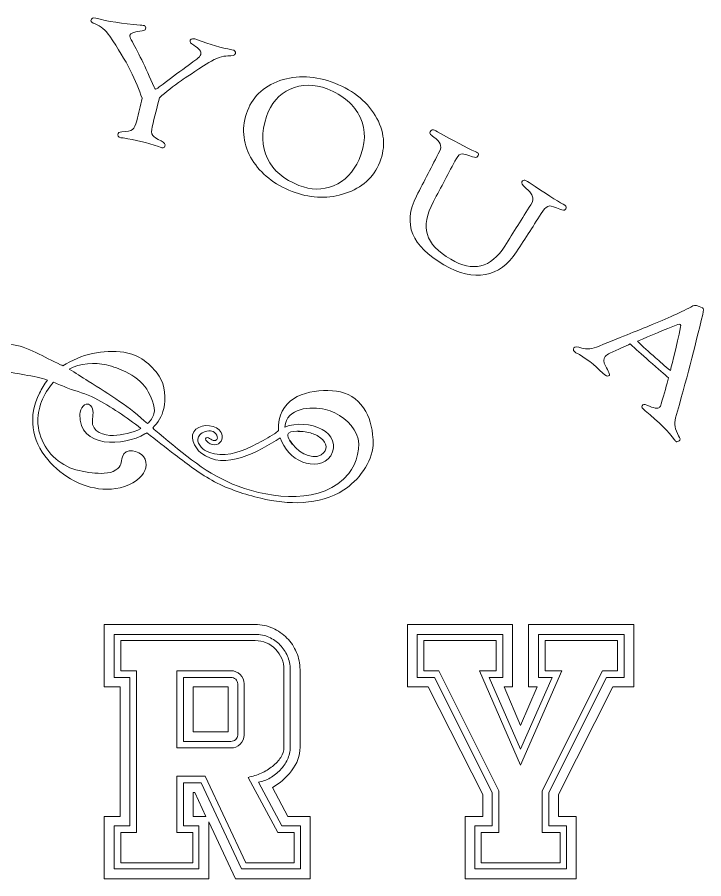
# Model space of a CAD drawing. Header units: inches. Extents: x 1.5 to 13.1, y -15.9 to -0.9.
# Drawn here: x 8.38 to 13, y -6.83 to -1.02 of the extents above; entities that cross this region are included whole.
import ezdxf

# ---------------------------------------------------------------- set-up
doc = ezdxf.new("R2010")
doc.units = ezdxf.units.IN
doc.header["$MEASUREMENT"] = 0
doc.layers.add('Layer 1', color=7, linetype='Continuous')

# ---------------------------------------------------------------- blocks, each defined once
blk = doc.blocks.new('block 2')
at = {"layer": 'Layer 1', "lineweight": 0}
for points in [[(9.9622, -1.9855), (9.902, -1.8875), (9.8877, -1.784), (9.9236, -1.6739), (9.9582, -1.5676), (10.0323, -1.4924), (10.1489, -1.452), (10.2635, -1.4127), (10.3881, -1.4179), (10.5181, -1.4691), (10.6507, -1.5213), (10.7462, -1.6018), (10.8021, -1.7061), (10.8589, -1.8122), (10.8611, -1.9172), (10.8131, -2.0203), (10.7667, -2.1201), (10.6847, -2.1844), (10.5702, -2.2173), (10.4576, -2.2498), (10.3459, -2.2432), (10.2308, -2.1979), (10.1099, -2.1503), (10.0212, -2.0808), (9.9622, -1.9855)], [(10.0651, -1.9776), (10.1046, -2.0581), (10.1744, -2.1171), (10.2761, -2.1575), (10.3581, -2.1901), (10.4356, -2.191), (10.5108, -2.1595), (10.5859, -2.1281), (10.6436, -2.0695), (10.6824, -1.9822), (10.7275, -1.8811), (10.7307, -1.7865), (10.6894, -1.6987), (10.6497, -1.6146), (10.5753, -1.5501), (10.4679, -1.5083), (10.3788, -1.4736), (10.2948, -1.474), (10.2181, -1.5087), (10.1414, -1.5434), (10.0885, -1.6058), (10.058, -1.6943), (10.0214, -1.8005), (10.0246, -1.8948), (10.0651, -1.9776)]]:
    blk.add_open_spline(points, degree=3, knots=[0, 0, 0, 0, 1, 1, 1, 2, 2, 2, 3, 3, 3, 4, 4, 4, 5, 5, 5, 6, 6, 6, 7, 7, 7, 8, 8, 8, 8], dxfattribs=at)
blk = doc.blocks.new('block 3')
at = {"layer": 'Layer 1', "lineweight": 0}
for points, knots in [([(12.13, -3.252), (12.1348, -3.2431), (12.1525, -3.2434), (12.1833, -3.2532), (12.2161, -3.264), (12.2545, -3.2599), (12.2989, -3.241), (12.4673, -3.1701), (12.5803, -3.1269), (12.633, -3.1051), (12.7602, -3.0536), (12.8604, -3.0093), (12.9316, -2.9694), (12.9422, -2.963), (12.9639, -2.9672), (12.9965, -2.9824), (13.0042, -2.9861), (13.0048, -3.0013), (12.998, -3.0279), (12.9446, -3.2454), (12.885, -3.4783), (12.8152, -3.7243), (12.8043, -3.7636), (12.811, -3.8032), (12.8352, -3.8438), (12.8463, -3.8619), (12.8478, -3.8734), (12.8398, -3.8783), (12.8306, -3.8836), (12.8243, -3.8859), (12.8207, -3.885), (12.8177, -3.8842), (12.8136, -3.8795), (12.8082, -3.871), (12.7699, -3.819), (12.7039, -3.7528), (12.6093, -3.6757), (12.5913, -3.6611), (12.5846, -3.6499), (12.5891, -3.6416), (12.5946, -3.6322), (12.6055, -3.6311), (12.6219, -3.6384), (12.6685, -3.6586), (12.6968, -3.6639), (12.7067, -3.6533), (12.7106, -3.6491), (12.7143, -3.6413), (12.7176, -3.6298), (12.7393, -3.5579), (12.7554, -3.499), (12.7665, -3.4535), (12.7415, -3.4326), (12.6987, -3.3946), (12.6374, -3.3408), (12.5866, -3.2962), (12.544, -3.258), (12.5097, -3.2252), (12.4765, -3.2401), (12.4303, -3.2609), (12.3714, -3.2883), (12.3581, -3.2946), (12.3481, -3.3019), (12.3413, -3.3101), (12.3278, -3.3266), (12.3283, -3.3472), (12.3427, -3.3721), (12.3649, -3.4103), (12.3728, -3.4323), (12.367, -3.4379), (12.3579, -3.4472), (12.3441, -3.4421), (12.3253, -3.4229), (12.2669, -3.3642), (12.206, -3.318), (12.1437, -3.2845), (12.1272, -3.2759), (12.1227, -3.2651), (12.13, -3.252)], [0, 0, 0, 0, 1, 1, 1, 2, 2, 2, 3, 3, 3, 4, 4, 4, 5, 5, 5, 6, 6, 6, 7, 7, 7, 8, 8, 8, 9, 9, 9, 10, 10, 10, 11, 11, 11, 12, 12, 12, 13, 13, 13, 14, 14, 14, 15, 15, 15, 16, 16, 16, 17, 17, 17, 18, 18, 18, 19, 19, 19, 20, 20, 20, 21, 21, 21, 22, 22, 22, 23, 23, 23, 24, 24, 24, 25, 25, 25, 26, 26, 26, 26]), ([(12.5577, -3.2074), (12.5931, -3.2413), (12.6338, -3.2783), (12.6796, -3.3186), (12.7078, -3.3435), (12.7413, -3.3723), (12.7797, -3.4052), (12.7956, -3.3425), (12.8197, -3.2449), (12.8489, -3.111), (12.8503, -3.1036), (12.8492, -3.0983), (12.8457, -3.0952), (12.8421, -3.0921), (12.8369, -3.0919), (12.8302, -3.0946), (12.7384, -3.1309), (12.6476, -3.1685), (12.5577, -3.2074)], [0, 0, 0, 0, 1, 1, 1, 2, 2, 2, 3, 3, 3, 4, 4, 4, 5, 5, 5, 6, 6, 6, 6])]:
    blk.add_open_spline(points, degree=3, knots=knots, dxfattribs=at)
blk = doc.blocks.new('block 9')
at = {"layer": 'Layer 1', "lineweight": 0}
for points, knots in [([(9.1819, -6.5175), (9.1819, -6.5175), (9.1819, -5.4269), (9.1819, -5.4269), (9.1819, -5.4269), (9.0759, -5.4269), (9.0759, -5.4269), (9.0759, -5.4269), (9.0759, -5.2243), (9.0759, -5.2243), (9.0759, -5.2243), (9.9828, -5.2243), (9.9828, -5.2243), (10.0362, -5.2243), (10.0817, -5.2436), (10.1194, -5.282), (10.1571, -5.3205), (10.176, -5.3665), (10.176, -5.4198), (10.176, -5.4198), (10.176, -5.9428), (10.176, -5.9428), (10.176, -5.9663), (10.1689, -5.9891), (10.1548, -6.0111), (10.1406, -6.0331), (10.1222, -6.0531), (10.0994, -6.0711), (10.0766, -6.0892), (10.0511, -6.1045), (10.0229, -6.1171), (9.9946, -6.1297), (9.9655, -6.1391), (9.9357, -6.1453), (9.9357, -6.1453), (10.1359, -6.5175), (10.1359, -6.5175), (10.1359, -6.5175), (10.2443, -6.5175), (10.2443, -6.5175), (10.2443, -6.5175), (10.2443, -6.7201), (10.2443, -6.7201), (10.2443, -6.7201), (9.9192, -6.7201), (9.9192, -6.7201), (9.9192, -6.7201), (9.646, -6.1383), (9.646, -6.1383), (9.646, -6.1383), (9.4552, -6.1383), (9.4552, -6.1383), (9.4552, -6.1383), (9.4552, -6.5175), (9.4552, -6.5175), (9.4552, -6.5175), (9.5612, -6.5175), (9.5612, -6.5175), (9.5612, -6.5175), (9.5612, -6.7201), (9.5612, -6.7201), (9.5612, -6.7201), (9.0759, -6.7201), (9.0759, -6.7201), (9.0759, -6.7201), (9.0759, -6.5175), (9.0759, -6.5175), (9.0759, -6.5175), (9.1819, -6.5175), (9.1819, -6.5175)], [0, 0, 0, 0, 1, 1, 1, 2, 2, 2, 3, 3, 3, 4, 4, 4, 5, 5, 5, 6, 6, 6, 7, 7, 7, 8, 8, 8, 9, 9, 9, 10, 10, 10, 11, 11, 11, 12, 12, 12, 13, 13, 13, 14, 14, 14, 15, 15, 15, 16, 16, 16, 17, 17, 17, 18, 18, 18, 19, 19, 19, 20, 20, 20, 21, 21, 21, 22, 22, 22, 23, 23, 23, 23]), ([(9.4552, -5.9475), (9.4552, -5.9475), (9.8179, -5.9475), (9.8179, -5.9475), (9.843, -5.9475), (9.8642, -5.9389), (9.8815, -5.9216), (9.8988, -5.9043), (9.9074, -5.8839), (9.9074, -5.8603), (9.9074, -5.8603), (9.9074, -5.5164), (9.9074, -5.5164), (9.9074, -5.4913), (9.8988, -5.4701), (9.8815, -5.4528), (9.8642, -5.4355), (9.843, -5.4269), (9.8179, -5.4269), (9.8179, -5.4269), (9.4552, -5.4269), (9.4552, -5.4269), (9.4552, -5.4269), (9.4552, -5.9475), (9.4552, -5.9475)], [0, 0, 0, 0, 1, 1, 1, 2, 2, 2, 3, 3, 3, 4, 4, 4, 5, 5, 5, 6, 6, 6, 7, 7, 7, 8, 8, 8, 8])]:
    blk.add_open_spline(points, degree=3, knots=knots, dxfattribs=at)
blk = doc.blocks.new('block 10')
at = {"layer": 'Layer 1', "lineweight": 0}
blk.add_lwpolyline([(9.7991, -5.5353), (9.5635, -5.5353), (9.5635, -5.8391), (9.7991, -5.8391), (9.7991, -5.5353)], dxfattribs=at)
blk.add_open_spline([(9.8179, -5.9027), (9.8179, -5.9027), (9.4999, -5.9027), (9.4999, -5.9027), (9.4999, -5.9027), (9.4999, -5.4717), (9.4999, -5.4717), (9.4999, -5.4717), (9.8179, -5.4717), (9.8179, -5.4717), (9.8305, -5.4717), (9.8415, -5.476), (9.8509, -5.4846), (9.8603, -5.4933), (9.865, -5.5039), (9.865, -5.5164), (9.865, -5.5164), (9.865, -5.8603), (9.865, -5.8603), (9.865, -5.8729), (9.8603, -5.8831), (9.8509, -5.8909), (9.8415, -5.8988), (9.8305, -5.9027), (9.8179, -5.9027)], degree=3, knots=[0, 0, 0, 0, 1, 1, 1, 2, 2, 2, 3, 3, 3, 4, 4, 4, 5, 5, 5, 6, 6, 6, 7, 7, 7, 8, 8, 8, 8], dxfattribs=at)
blk = doc.blocks.new('block 11')
at = {"layer": 'Layer 1', "lineweight": 0}
blk.add_lwpolyline([(9.5753, -6.2466), (9.5635, -6.2466), (9.5635, -6.4092), (9.6507, -6.4092), (9.5753, -6.2466)], dxfattribs=at)
for points, knots in [([(9.0736, -6.4092), (9.0736, -6.4092), (9.0736, -5.5353), (9.0736, -5.5353), (9.0736, -5.5353), (8.9652, -5.5353), (8.9652, -5.5353), (8.9652, -5.5353), (8.9652, -5.116), (8.9652, -5.116), (8.9652, -5.116), (9.9828, -5.116), (9.9828, -5.116), (10.0252, -5.116), (10.0644, -5.1242), (10.1006, -5.1407), (10.1367, -5.1572), (10.1685, -5.1792), (10.196, -5.2067), (10.2234, -5.2341), (10.245, -5.2664), (10.2608, -5.3032), (10.2764, -5.3401), (10.2843, -5.379), (10.2843, -5.4198), (10.2843, -5.4198), (10.2843, -5.9428), (10.2843, -5.9428), (10.2843, -5.9993), (10.2655, -6.0519), (10.2278, -6.1006), (10.1901, -6.1493), (10.1469, -6.187), (10.0982, -6.2137), (10.0982, -6.2137), (10.2019, -6.4092), (10.2019, -6.4092), (10.2019, -6.4092), (10.3526, -6.4092), (10.3526, -6.4092), (10.3526, -6.4092), (10.3526, -6.8285), (10.3526, -6.8285), (10.3526, -6.8285), (9.8485, -6.8285), (9.8485, -6.8285), (9.8485, -6.8285), (9.6695, -6.4445), (9.6695, -6.4445), (9.6695, -6.4445), (9.6695, -6.8285), (9.6695, -6.8285), (9.6695, -6.8285), (8.9652, -6.8285), (8.9652, -6.8285), (8.9652, -6.8285), (8.9652, -6.4092), (8.9652, -6.4092), (8.9652, -6.4092), (9.0736, -6.4092), (9.0736, -6.4092)], [0, 0, 0, 0, 1, 1, 1, 2, 2, 2, 3, 3, 3, 4, 4, 4, 5, 5, 5, 6, 6, 6, 7, 7, 7, 8, 8, 8, 9, 9, 9, 10, 10, 10, 11, 11, 11, 12, 12, 12, 13, 13, 13, 14, 14, 14, 15, 15, 15, 16, 16, 16, 17, 17, 17, 18, 18, 18, 19, 19, 19, 20, 20, 20, 20]), ([(9.1372, -5.4717), (9.1372, -5.4717), (9.1372, -6.4728), (9.1372, -6.4728), (9.1372, -6.4728), (9.0312, -6.4728), (9.0312, -6.4728), (9.0312, -6.4728), (9.0312, -6.7625), (9.0312, -6.7625), (9.0312, -6.7625), (9.6036, -6.7625), (9.6036, -6.7625), (9.6036, -6.7625), (9.6036, -6.4728), (9.6036, -6.4728), (9.6036, -6.4728), (9.4999, -6.4728), (9.4999, -6.4728), (9.4999, -6.4728), (9.4999, -6.183), (9.4999, -6.183), (9.4999, -6.183), (9.6177, -6.183), (9.6177, -6.183), (9.6177, -6.183), (9.8909, -6.7625), (9.8909, -6.7625), (9.8909, -6.7625), (10.2867, -6.7625), (10.2867, -6.7625), (10.2867, -6.7625), (10.2867, -6.4728), (10.2867, -6.4728), (10.2867, -6.4728), (10.1618, -6.4728), (10.1618, -6.4728), (10.1618, -6.4728), (10.004, -6.1783), (10.004, -6.1783), (10.0307, -6.1736), (10.057, -6.1638), (10.0829, -6.1489), (10.1088, -6.134), (10.1316, -6.1163), (10.1512, -6.0959), (10.1708, -6.0755), (10.1869, -6.0519), (10.1995, -6.0252), (10.2121, -5.9985), (10.2184, -5.971), (10.2184, -5.9428), (10.2184, -5.9428), (10.2184, -5.4198), (10.2184, -5.4198), (10.2184, -5.3869), (10.2121, -5.3562), (10.1995, -5.328), (10.1869, -5.2997), (10.1701, -5.2746), (10.1489, -5.2526), (10.1277, -5.2306), (10.1029, -5.2134), (10.0747, -5.2008), (10.0464, -5.1882), (10.0158, -5.1819), (9.9828, -5.1819), (9.9828, -5.1819), (9.0312, -5.1819), (9.0312, -5.1819), (9.0312, -5.1819), (9.0312, -5.4717), (9.0312, -5.4717), (9.0312, -5.4717), (9.1372, -5.4717), (9.1372, -5.4717)], [0, 0, 0, 0, 1, 1, 1, 2, 2, 2, 3, 3, 3, 4, 4, 4, 5, 5, 5, 6, 6, 6, 7, 7, 7, 8, 8, 8, 9, 9, 9, 10, 10, 10, 11, 11, 11, 12, 12, 12, 13, 13, 13, 14, 14, 14, 15, 15, 15, 16, 16, 16, 17, 17, 17, 18, 18, 18, 19, 19, 19, 20, 20, 20, 21, 21, 21, 22, 22, 22, 23, 23, 23, 24, 24, 24, 25, 25, 25, 25])]:
    blk.add_open_spline(points, degree=3, knots=knots, dxfattribs=at)
blk = doc.blocks.new('block 12')
at = {"layer": 'Layer 1', "lineweight": 0}
for points in [[(11.1488, -5.5353), (11.0075, -5.5353), (11.0075, -5.116), (11.7165, -5.116), (11.7165, -5.5353), (11.66, -5.5353), (11.7707, -5.7967), (11.8814, -5.5353), (11.8249, -5.5353), (11.8249, -5.116), (12.5339, -5.116), (12.5339, -5.5353), (12.3925, -5.5353), (12.0251, -6.2608), (12.0251, -6.4092), (12.1452, -6.4092), (12.1452, -6.8285), (11.3961, -6.8285), (11.3961, -6.4092), (11.5163, -6.4092), (11.5163, -6.2608), (11.1488, -5.5353)], [(11.0734, -5.4717), (11.1912, -5.4717), (11.5799, -6.2466), (11.5799, -6.4728), (11.4621, -6.4728), (11.4621, -6.7625), (12.0793, -6.7625), (12.0793, -6.4728), (11.9615, -6.4728), (11.9615, -6.2466), (12.3501, -5.4717), (12.4679, -5.4717), (12.4679, -5.1819), (11.8908, -5.1819), (11.8908, -5.4717), (11.9827, -5.4717), (11.7707, -5.9545), (11.5587, -5.4717), (11.6505, -5.4717), (11.6505, -5.1819), (11.0734, -5.1819), (11.0734, -5.4717)]]:
    blk.add_lwpolyline(points, dxfattribs=at)
blk = doc.blocks.new('block 22')
at = {"layer": 'Layer 1', "lineweight": 0}
for points, knots in [([(7.078, -3.2258), (7.1892, -3.2459), (7.2801, -3.3148), (7.3561, -3.3965), (7.359, -3.3996), (7.3618, -3.4027), (7.3645, -3.4059), (7.4214, -3.4726), (7.4578, -3.5736), (7.4718, -3.67), (7.4857, -3.5736), (7.5222, -3.4726), (7.579, -3.4059), (7.5818, -3.4027), (7.5846, -3.3996), (7.5875, -3.3965), (7.6635, -3.3148), (7.7544, -3.2459), (7.8655, -3.2258), (8.021, -3.1978), (8.1754, -3.2112), (8.33, -3.2279), (8.4533, -3.2412), (8.5598, -3.3167), (8.6705, -3.3654), (8.6761, -3.3678), (8.6811, -3.3708), (8.6865, -3.3734), (8.8054, -3.294), (8.9615, -3.2633), (9.0972, -3.282), (9.1965, -3.2957), (9.2812, -3.3615), (9.336, -3.4438), (9.3738, -3.5006), (9.3817, -3.5962), (9.3661, -3.6616), (9.3541, -3.7122), (9.3278, -3.7566), (9.2915, -3.7918), (9.3058, -3.8041), (9.32, -3.8164), (9.3344, -3.8284), (9.4991, -3.966), (9.6631, -4.1093), (9.8673, -4.1843), (10.0937, -4.2675), (10.4363, -4.3134), (10.6123, -4.0984), (10.6654, -4.0336), (10.7012, -3.9128), (10.6656, -3.8335), (10.6287, -3.7513), (10.5419, -3.6869), (10.4553, -3.6673), (10.3567, -3.645), (10.1921, -3.6545), (10.1819, -3.7857), (10.26, -3.7545), (10.3586, -3.7629), (10.433, -3.8012), (10.4982, -3.8347), (10.534, -3.9129), (10.4913, -3.9786), (10.4513, -4.04), (10.3652, -4.0461), (10.3022, -4.0216), (10.2306, -3.9937), (10.1766, -3.9298), (10.1504, -3.8588), (10.0064, -3.947), (9.7799, -4.0875), (9.6164, -3.9596), (9.5738, -3.9262), (9.5322, -3.8432), (9.5834, -3.7993), (9.6263, -3.7626), (9.7246, -3.7678), (9.7531, -3.8212), (9.769, -3.8511), (9.7576, -3.8923), (9.7235, -3.9029), (9.7034, -3.9091), (9.6806, -3.9034), (9.6647, -3.8899), (9.6593, -3.8853), (9.6369, -3.8625), (9.6518, -3.8574), (9.6727, -3.8503), (9.6935, -3.8843), (9.7152, -3.8754), (9.7465, -3.8626), (9.7123, -3.8158), (9.6907, -3.8123), (9.6635, -3.8078), (9.6268, -3.8174), (9.6082, -3.8383), (9.577, -3.8734), (9.61, -3.9201), (9.6418, -3.9405), (9.7251, -3.9937), (9.836, -3.9703), (9.9203, -3.9334), (9.9651, -3.9138), (10.0081, -3.8903), (10.0512, -3.8673), (10.0719, -3.8563), (10.0924, -3.8448), (10.1116, -3.8314), (10.1212, -3.8247), (10.1305, -3.8175), (10.1392, -3.8097), (10.1382, -3.7967), (10.1384, -3.7837), (10.1394, -3.7708), (10.1536, -3.5805), (10.3416, -3.5306), (10.5034, -3.5409), (10.5772, -3.5456), (10.6475, -3.5756), (10.6948, -3.6337), (10.7447, -3.695), (10.7654, -3.7576), (10.7728, -3.8348), (10.775, -3.8587), (10.7788, -3.8823), (10.7773, -3.9066), (10.7701, -4.023), (10.6748, -4.1486), (10.579, -4.2095), (10.4139, -4.3144), (10.2026, -4.3098), (10.0195, -4.2652), (9.9132, -4.2394), (9.8058, -4.2055), (9.7088, -4.154), (9.6141, -4.1038), (9.5288, -4.0371), (9.4436, -3.9726), (9.3789, -3.9236), (9.3155, -3.8733), (9.2514, -3.8241), (9.2475, -3.8267), (9.2437, -3.8295), (9.2396, -3.8319), (9.1019, -3.9146), (8.7894, -3.9324), (8.8018, -3.6993), (8.8036, -3.6644), (8.8311, -3.6066), (8.8731, -3.6413), (8.8995, -3.663), (8.8875, -3.7133), (8.8853, -3.7423), (8.8795, -3.8216), (8.9647, -3.8441), (9.0284, -3.8419), (9.0837, -3.84), (9.1557, -3.8261), (9.2125, -3.7946), (9.1134, -3.7198), (9.012, -3.6485), (8.9012, -3.59), (8.8428, -3.5591), (8.7815, -3.5472), (8.72, -3.5231), (8.6874, -3.5104), (8.6553, -3.4964), (8.6227, -3.4837), (8.5549, -3.5613), (8.5107, -3.6611), (8.5188, -3.7648), (8.5284, -3.888), (8.6046, -3.9937), (8.7129, -4.0498), (8.7656, -4.0771), (8.8244, -4.0865), (8.8832, -4.0936), (8.9333, -4.0997), (8.9998, -4.1036), (9.0434, -4.0744), (9.0821, -4.0484), (9.0778, -4.024), (9.0879, -3.986), (9.1057, -3.9198), (9.2003, -3.9431), (9.2306, -3.9849), (9.2632, -4.0297), (9.243, -4.0917), (9.2052, -4.1263), (9.1465, -4.18), (9.0625, -4.2047), (8.9843, -4.2047), (8.8312, -4.2047), (8.682, -4.1195), (8.5847, -4.0047), (8.4754, -3.8759), (8.4495, -3.7092), (8.5298, -3.5579), (8.5435, -3.5253), (8.5617, -3.496), (8.5828, -3.469), (8.5603, -3.4614), (8.5375, -3.4547), (8.514, -3.45), (8.3988, -3.4272), (8.2824, -3.4062), (8.1651, -3.3933), (8.05, -3.3806), (7.932, -3.3941), (7.8187, -3.4119), (7.7133, -3.4286), (7.6197, -3.5031), (7.5611, -3.5896), (7.5321, -3.6324), (7.5154, -3.6844), (7.5039, -3.734), (7.4948, -3.7737), (7.4962, -3.8149), (7.5065, -3.8543), (7.5161, -3.8905), (7.5383, -3.9185), (7.5515, -3.952), (7.5684, -3.9949), (7.5984, -4.022), (7.6318, -4.0537), (7.646, -4.0672), (7.6611, -4.0791), (7.6776, -4.0895), (7.7404, -4.1293), (7.8275, -4.1407), (7.9005, -4.1371), (8.0268, -4.131), (8.154, -4.0686), (8.2258, -3.9621), (8.2877, -3.8703), (8.233, -3.7834), (8.1436, -3.734), (8.0839, -3.701), (8.0122, -3.6746), (7.9437, -3.6939), (7.9118, -3.703), (7.8237, -3.7668), (7.8939, -3.7905), (7.9234, -3.8005), (7.96, -3.7883), (7.9876, -3.8067), (8.0127, -3.8233), (8.0095, -3.8554), (7.9851, -3.8711), (7.9366, -3.9023), (7.8615, -3.8846), (7.8284, -3.839), (7.7806, -3.7731), (7.8497, -3.6955), (7.9023, -3.6604), (7.981, -3.608), (8.0819, -3.5928), (8.171, -3.6263), (8.2536, -3.6573), (8.3154, -3.728), (8.3174, -3.8186), (8.3192, -3.8988), (8.2933, -3.962), (8.2416, -4.0228), (8.2027, -4.0687), (8.163, -4.093), (8.1068, -4.1161), (8.0657, -4.1331), (8.0228, -4.1485), (7.9804, -4.1616), (7.9347, -4.1757), (7.8795, -4.1714), (7.8324, -4.1714), (7.7825, -4.1714), (7.7284, -4.1525), (7.684, -4.1304), (7.6222, -4.0997), (7.5718, -4.0614), (7.5342, -4.003), (7.5021, -3.9532), (7.4815, -3.893), (7.4718, -3.8334), (7.4621, -3.893), (7.4415, -3.9532), (7.4093, -4.003), (7.3718, -4.0614), (7.3213, -4.0997), (7.2595, -4.1304), (7.2152, -4.1525), (7.1611, -4.1714), (7.1112, -4.1714), (7.0641, -4.1714), (7.0089, -4.1757), (6.9632, -4.1616), (6.9208, -4.1485), (6.8779, -4.1331), (6.8368, -4.1161), (6.7805, -4.093), (6.7409, -4.0687), (6.702, -4.0228), (6.6503, -3.962), (6.6244, -3.8988), (6.6262, -3.8186), (6.6282, -3.728), (6.69, -3.6573), (6.7725, -3.6263), (6.8616, -3.5928), (6.9626, -3.608), (7.0412, -3.6604), (7.0939, -3.6955), (7.1629, -3.7731), (7.1151, -3.839), (7.0821, -3.8846), (7.0069, -3.9023), (6.9584, -3.8711), (6.9341, -3.8554), (6.9309, -3.8233), (6.9559, -3.8067), (6.9836, -3.7883), (7.0202, -3.8005), (7.0497, -3.7905), (7.1198, -3.7668), (7.0318, -3.703), (6.9998, -3.6939), (6.9314, -3.6746), (6.8596, -3.701), (6.8, -3.734), (6.7106, -3.7834), (6.6559, -3.8703), (6.7177, -3.9621), (6.7895, -4.0686), (6.9168, -4.131), (7.0431, -4.1371), (7.116, -4.1407), (7.2032, -4.1293), (7.266, -4.0895), (7.2825, -4.0791), (7.2976, -4.0672), (7.3118, -4.0537), (7.3452, -4.022), (7.3752, -3.9949), (7.3921, -3.952), (7.4053, -3.9185), (7.4275, -3.8905), (7.437, -3.8543), (7.4474, -3.8149), (7.4488, -3.7737), (7.4396, -3.734), (7.4282, -3.6844), (7.4115, -3.6324), (7.3825, -3.5896), (7.3239, -3.5031), (7.2303, -3.4286), (7.1248, -3.4119), (7.0115, -3.3941), (6.8936, -3.3806), (6.7784, -3.3933), (6.6612, -3.4062), (6.5448, -3.4272), (6.4295, -3.45), (6.4061, -3.4547), (6.3833, -3.4614), (6.3608, -3.469), (6.3819, -3.496), (6.4001, -3.5253), (6.4137, -3.5579), (6.494, -3.7092), (6.4682, -3.8759), (6.3589, -4.0047), (6.2616, -4.1195), (6.1124, -4.2047), (5.9593, -4.2047), (5.8811, -4.2047), (5.797, -4.18), (5.7384, -4.1263), (5.7006, -4.0917), (5.6804, -4.0297), (5.7129, -3.9849), (5.7433, -3.9431), (5.8379, -3.9198), (5.8556, -3.986), (5.8658, -4.024), (5.8614, -4.0484), (5.9001, -4.0744), (5.9438, -4.1036), (6.0103, -4.0997), (6.0604, -4.0936), (6.1192, -4.0865), (6.1779, -4.0771), (6.2307, -4.0498), (6.339, -3.9937), (6.4152, -3.888), (6.4248, -3.7648), (6.4328, -3.6611), (6.3887, -3.5613), (6.3208, -3.4837), (6.2883, -3.4964), (6.2561, -3.5104), (6.2236, -3.5231), (6.1621, -3.5472), (6.1008, -3.5591), (6.0423, -3.59), (5.9316, -3.6485), (5.8301, -3.7198), (5.731, -3.7946), (5.7878, -3.8261), (5.8599, -3.84), (5.9152, -3.8419), (5.9789, -3.8441), (6.0641, -3.8216), (6.0582, -3.7423), (6.0561, -3.7133), (6.0441, -3.663), (6.0705, -3.6413), (6.1125, -3.6066), (6.1399, -3.6644), (6.1418, -3.6993), (6.1542, -3.9324), (5.8417, -3.9146), (5.704, -3.8319), (5.6999, -3.8295), (5.6961, -3.8267), (5.6922, -3.8241), (5.6281, -3.8733), (5.5646, -3.9236), (5.5, -3.9726), (5.4148, -4.0371), (5.3295, -4.1038), (5.2347, -4.154), (5.1378, -4.2055), (5.0304, -4.2394), (4.9241, -4.2652), (4.741, -4.3098), (4.5296, -4.3144), (4.3645, -4.2095), (4.2688, -4.1486), (4.1735, -4.023), (4.1663, -3.9066), (4.1648, -3.8823), (4.1686, -3.8587), (4.1708, -3.8348), (4.1781, -3.7576), (4.1989, -3.695), (4.2488, -3.6337), (4.2961, -3.5756), (4.3664, -3.5456), (4.4402, -3.5409), (4.602, -3.5306), (4.7899, -3.5805), (4.8041, -3.7708), (4.8051, -3.7837), (4.8053, -3.7967), (4.8044, -3.8097), (4.8131, -3.8175), (4.8224, -3.8247), (4.8319, -3.8314), (4.8512, -3.8448), (4.8717, -3.8563), (4.8923, -3.8673), (4.9355, -3.8903), (4.9785, -3.9138), (5.0233, -3.9334), (5.1076, -3.9703), (5.2185, -3.9937), (5.3018, -3.9405), (5.3336, -3.9201), (5.3665, -3.8734), (5.3354, -3.8383), (5.3168, -3.8174), (5.28, -3.8078), (5.2528, -3.8123), (5.2313, -3.8158), (5.197, -3.8626), (5.2284, -3.8754), (5.2501, -3.8843), (5.2709, -3.8503), (5.2918, -3.8574), (5.3067, -3.8625), (5.2842, -3.8853), (5.2789, -3.8899), (5.263, -3.9034), (5.2401, -3.9091), (5.22, -3.9029), (5.1859, -3.8923), (5.1746, -3.8511), (5.1905, -3.8212), (5.2189, -3.7678), (5.3173, -3.7626), (5.3601, -3.7993), (5.4114, -3.8432), (5.3698, -3.9262), (5.3271, -3.9596), (5.1636, -4.0875), (4.9372, -3.947), (4.7932, -3.8588), (4.767, -3.9298), (4.713, -3.9937), (4.6413, -4.0216), (4.5784, -4.0461), (4.4923, -4.04), (4.4523, -3.9786), (4.4095, -3.9129), (4.4453, -3.8347), (4.5106, -3.8012), (4.585, -3.7629), (4.6836, -3.7545), (4.7616, -3.7857), (4.7515, -3.6545), (4.5869, -3.645), (4.4883, -3.6673), (4.4017, -3.6869), (4.3149, -3.7513), (4.2779, -3.8335), (4.2424, -3.9128), (4.2781, -4.0336), (4.3313, -4.0984), (4.5072, -4.3134), (4.8498, -4.2675), (5.0763, -4.1843), (5.2805, -4.1093), (5.4444, -3.966), (5.6092, -3.8284), (5.6235, -3.8164), (5.6378, -3.8041), (5.6521, -3.7918), (5.6157, -3.7566), (5.5895, -3.7122), (5.5774, -3.6616), (5.5619, -3.5962), (5.5698, -3.5006), (5.6076, -3.4438), (5.6624, -3.3615), (5.747, -3.2957), (5.8464, -3.282), (5.9821, -3.2633), (6.1382, -3.294), (6.257, -3.3734), (6.2625, -3.3708), (6.2675, -3.3678), (6.2731, -3.3654), (6.3838, -3.3167), (6.4902, -3.2412), (6.6136, -3.2279), (6.7682, -3.2112), (6.9225, -3.1978), (7.078, -3.2258)], [0, 0, 0, 0, 1, 1, 1, 2, 2, 2, 3, 3, 3, 4, 4, 4, 5, 5, 5, 6, 6, 6, 7, 7, 7, 8, 8, 8, 9, 9, 9, 10, 10, 10, 11, 11, 11, 12, 12, 12, 13, 13, 13, 14, 14, 14, 15, 15, 15, 16, 16, 16, 17, 17, 17, 18, 18, 18, 19, 19, 19, 20, 20, 20, 21, 21, 21, 22, 22, 22, 23, 23, 23, 24, 24, 24, 25, 25, 25, 26, 26, 26, 27, 27, 27, 28, 28, 28, 29, 29, 29, 30, 30, 30, 31, 31, 31, 32, 32, 32, 33, 33, 33, 34, 34, 34, 35, 35, 35, 36, 36, 36, 37, 37, 37, 38, 38, 38, 39, 39, 39, 40, 40, 40, 41, 41, 41, 42, 42, 42, 43, 43, 43, 44, 44, 44, 45, 45, 45, 46, 46, 46, 47, 47, 47, 48, 48, 48, 49, 49, 49, 50, 50, 50, 51, 51, 51, 52, 52, 52, 53, 53, 53, 54, 54, 54, 55, 55, 55, 56, 56, 56, 57, 57, 57, 58, 58, 58, 59, 59, 59, 60, 60, 60, 61, 61, 61, 62, 62, 62, 63, 63, 63, 64, 64, 64, 65, 65, 65, 66, 66, 66, 67, 67, 67, 68, 68, 68, 69, 69, 69, 70, 70, 70, 71, 71, 71, 72, 72, 72, 73, 73, 73, 74, 74, 74, 75, 75, 75, 76, 76, 76, 77, 77, 77, 78, 78, 78, 79, 79, 79, 80, 80, 80, 81, 81, 81, 82, 82, 82, 83, 83, 83, 84, 84, 84, 85, 85, 85, 86, 86, 86, 87, 87, 87, 88, 88, 88, 89, 89, 89, 90, 90, 90, 91, 91, 91, 92, 92, 92, 93, 93, 93, 94, 94, 94, 95, 95, 95, 96, 96, 96, 97, 97, 97, 98, 98, 98, 99, 99, 99, 100, 100, 100, 101, 101, 101, 102, 102, 102, 103, 103, 103, 104, 104, 104, 105, 105, 105, 106, 106, 106, 107, 107, 107, 108, 108, 108, 109, 109, 109, 110, 110, 110, 111, 111, 111, 112, 112, 112, 113, 113, 113, 114, 114, 114, 115, 115, 115, 116, 116, 116, 117, 117, 117, 118, 118, 118, 119, 119, 119, 120, 120, 120, 121, 121, 121, 122, 122, 122, 123, 123, 123, 124, 124, 124, 125, 125, 125, 126, 126, 126, 127, 127, 127, 128, 128, 128, 129, 129, 129, 130, 130, 130, 131, 131, 131, 132, 132, 132, 133, 133, 133, 134, 134, 134, 135, 135, 135, 136, 136, 136, 137, 137, 137, 138, 138, 138, 139, 139, 139, 140, 140, 140, 141, 141, 141, 142, 142, 142, 143, 143, 143, 144, 144, 144, 145, 145, 145, 146, 146, 146, 147, 147, 147, 148, 148, 148, 149, 149, 149, 150, 150, 150, 151, 151, 151, 152, 152, 152, 153, 153, 153, 154, 154, 154, 155, 155, 155, 156, 156, 156, 157, 157, 157, 158, 158, 158, 159, 159, 159, 160, 160, 160, 161, 161, 161, 162, 162, 162, 163, 163, 163, 164, 164, 164, 165, 165, 165, 166, 166, 166, 167, 167, 167, 168, 168, 168, 169, 169, 169, 170, 170, 170, 171, 171, 171, 172, 172, 172, 173, 173, 173, 174, 174, 174, 175, 175, 175, 176, 176, 176, 177, 177, 177, 178, 178, 178, 179, 179, 179, 180, 180, 180, 181, 181, 181, 182, 182, 182, 182]), ([(6.2158, -3.3947), (6.1432, -3.3556), (6.0409, -3.3494), (5.9638, -3.3669), (5.918, -3.3772), (5.8746, -3.3939), (5.8326, -3.4141), (5.7772, -3.4408), (5.7241, -3.4777), (5.6916, -3.5312), (5.6659, -3.5735), (5.6292, -3.647), (5.6442, -3.6968), (5.6519, -3.7226), (5.6667, -3.7443), (5.686, -3.7624), (5.7469, -3.7095), (5.8085, -3.6561), (5.8746, -3.6123), (5.945, -3.5655), (6.014, -3.521), (6.086, -3.4765), (6.1307, -3.4488), (6.1716, -3.42), (6.2158, -3.3947)], [0, 0, 0, 0, 1, 1, 1, 2, 2, 2, 3, 3, 3, 4, 4, 4, 5, 5, 5, 6, 6, 6, 7, 7, 7, 8, 8, 8, 8]), ([(8.7278, -3.3947), (8.772, -3.42), (8.8129, -3.4488), (8.8576, -3.4765), (8.9296, -3.521), (8.9986, -3.5655), (9.069, -3.6123), (9.1351, -3.6561), (9.1967, -3.7095), (9.2576, -3.7624), (9.2768, -3.7443), (9.2916, -3.7226), (9.2994, -3.6968), (9.3143, -3.647), (9.2777, -3.5735), (9.2519, -3.5312), (9.2195, -3.4777), (9.1664, -3.4408), (9.1109, -3.4141), (9.069, -3.3939), (9.0255, -3.3772), (8.9797, -3.3669), (8.9026, -3.3494), (8.8004, -3.3556), (8.7278, -3.3947)], [0, 0, 0, 0, 1, 1, 1, 2, 2, 2, 3, 3, 3, 4, 4, 4, 5, 5, 5, 6, 6, 6, 7, 7, 7, 8, 8, 8, 8]), ([(4.7362, -3.8277), (4.7184, -3.8112), (4.6842, -3.8142), (4.6633, -3.8141), (4.6906, -3.8144), (4.6424, -3.8153), (4.6374, -3.8159), (4.6212, -3.8176), (4.6052, -3.8207), (4.5896, -3.8252), (4.5645, -3.8325), (4.5396, -3.8433), (4.5191, -3.8596), (4.4787, -3.8915), (4.466, -3.9423), (4.516, -3.9725), (4.5867, -4.0152), (4.6894, -3.9402), (4.7244, -3.8803), (4.7299, -3.8709), (4.7201, -3.8876), (4.714, -3.898), (4.7135, -3.8989), (4.713, -3.8997), (4.7128, -3.9002), (4.7224, -3.8835), (4.7558, -3.8457), (4.7362, -3.8277)], [0, 0, 0, 0, 1, 1, 1, 2, 2, 2, 3, 3, 3, 4, 4, 4, 5, 5, 5, 6, 6, 6, 7, 7, 7, 8, 8, 8, 9, 9, 9, 9]), ([(10.2308, -3.9002), (10.2305, -3.8997), (10.2301, -3.8989), (10.2295, -3.898), (10.2235, -3.8876), (10.2137, -3.8709), (10.2192, -3.8803), (10.2542, -3.9402), (10.3569, -4.0152), (10.4276, -3.9725), (10.4775, -3.9423), (10.4649, -3.8915), (10.4245, -3.8596), (10.4039, -3.8433), (10.379, -3.8325), (10.354, -3.8252), (10.3384, -3.8207), (10.3223, -3.8176), (10.3062, -3.8159), (10.3012, -3.8153), (10.2529, -3.8144), (10.2802, -3.8141), (10.2594, -3.8142), (10.2252, -3.8112), (10.2074, -3.8277), (10.1878, -3.8457), (10.2211, -3.8835), (10.2308, -3.9002)], [0, 0, 0, 0, 1, 1, 1, 2, 2, 2, 3, 3, 3, 4, 4, 4, 5, 5, 5, 6, 6, 6, 7, 7, 7, 8, 8, 8, 9, 9, 9, 9])]:
    blk.add_open_spline(points, degree=3, knots=knots, dxfattribs=at)

msp = doc.modelspace()

# ---------------------------------------------------------------- linework, layer by layer
at = {"layer": 'Layer 1', "lineweight": 0}
msp.add_lwpolyline([(11.6246, -6.2372), (11.6246, -6.5175), (11.5045, -6.5175), (11.5045, -6.7201), (12.0369, -6.7201), (12.0369, -6.5175), (11.9167, -6.5175), (11.9167, -6.2372), (12.3219, -5.4269), (12.4232, -5.4269), (12.4232, -5.2243), (11.9356, -5.2243), (11.9356, -5.4269), (12.0486, -5.4269), (11.7707, -6.0629), (11.4927, -5.4269), (11.6058, -5.4269), (11.6058, -5.2243), (11.1182, -5.2243), (11.1182, -5.4269), (11.2195, -5.4269), (11.6246, -6.2372)], dxfattribs=at)
for points, knots in [([(8.9048, -1.0702), (8.9408, -1.0832), (8.9736, -1.1109), (9.0027, -1.1533), (9.1155, -1.3187), (9.1851, -1.4588), (9.2197, -1.5705), (9.208, -1.6212), (9.1963, -1.6718), (9.1846, -1.7224), (9.1777, -1.7524), (9.1678, -1.7721), (9.1551, -1.7815), (9.1424, -1.7909), (9.1184, -1.7959), (9.0831, -1.7968), (9.0655, -1.7968), (9.0567, -1.8033), (9.0565, -1.8161), (9.0561, -1.8296), (9.0685, -1.837), (9.0938, -1.8383), (9.173, -1.85), (9.2523, -1.8692), (9.331, -1.8959), (9.3464, -1.9014), (9.3545, -1.9041), (9.3554, -1.904), (9.3637, -1.9053), (9.3697, -1.902), (9.3735, -1.8939), (9.3798, -1.8814), (9.3715, -1.8696), (9.3484, -1.8585), (9.3177, -1.8432), (9.2987, -1.8309), (9.2916, -1.8213), (9.283, -1.809), (9.2819, -1.7897), (9.2883, -1.7635), (9.3044, -1.698), (9.3205, -1.6326), (9.3366, -1.5672), (9.38, -1.5288), (9.4298, -1.4897), (9.4863, -1.4502), (9.5103, -1.4337), (9.5706, -1.393), (9.6701, -1.3307), (9.7207, -1.2994), (9.7635, -1.2846), (9.7978, -1.2859), (9.8279, -1.2872), (9.8448, -1.2818), (9.8485, -1.2694), (9.8525, -1.2563), (9.8447, -1.2478), (9.8253, -1.244), (9.7553, -1.2313), (9.6783, -1.2086), (9.5933, -1.1766), (9.5662, -1.1663), (9.55, -1.1675), (9.5449, -1.1799), (9.5402, -1.1905), (9.548, -1.2017), (9.5679, -1.2136), (9.6051, -1.2352), (9.6209, -1.256), (9.6156, -1.2754), (9.6128, -1.2857), (9.6039, -1.2963), (9.5888, -1.3072), (9.5583, -1.3301), (9.5126, -1.3631), (9.4526, -1.4067), (9.3926, -1.4503), (9.3508, -1.4825), (9.3262, -1.5024), (9.3195, -1.5078), (9.3145, -1.5101), (9.3111, -1.5093), (9.3081, -1.5086), (9.3049, -1.5043), (9.3013, -1.4964), (9.2423, -1.3579), (9.1893, -1.2514), (9.1465, -1.1763), (9.1395, -1.1636), (9.1367, -1.1536), (9.1382, -1.1466), (9.1412, -1.1324), (9.1632, -1.1231), (9.2046, -1.1192), (9.2289, -1.117), (9.2419, -1.1119), (9.2437, -1.1037), (9.2461, -1.093), (9.2439, -1.0859), (9.2372, -1.0824), (9.2333, -1.0808), (9.2231, -1.0794), (9.2065, -1.0781), (9.0869, -1.0681), (8.9877, -1.0528), (8.9078, -1.0301), (8.8888, -1.0248), (8.8778, -1.0309), (8.8748, -1.0481), (8.8735, -1.0552), (8.8836, -1.0626), (8.9048, -1.0702)], [0, 0, 0, 0, 1, 1, 1, 2, 2, 2, 3, 3, 3, 4, 4, 4, 5, 5, 5, 6, 6, 6, 7, 7, 7, 8, 8, 8, 9, 9, 9, 10, 10, 10, 11, 11, 11, 12, 12, 12, 13, 13, 13, 14, 14, 14, 15, 15, 15, 16, 16, 16, 17, 17, 17, 18, 18, 18, 19, 19, 19, 20, 20, 20, 21, 21, 21, 22, 22, 22, 23, 23, 23, 24, 24, 24, 25, 25, 25, 26, 26, 26, 27, 27, 27, 28, 28, 28, 29, 29, 29, 30, 30, 30, 31, 31, 31, 32, 32, 32, 33, 33, 33, 34, 34, 34, 35, 35, 35, 36, 36, 36, 37, 37, 37, 37]), ([(11.2535, -2.6921), (11.3562, -2.7518), (11.4486, -2.7745), (11.5337, -2.7588), (11.6162, -2.7437), (11.6865, -2.6933), (11.7433, -2.6053), (11.8024, -2.5137), (11.8615, -2.422), (11.9206, -2.3304), (11.9346, -2.3086), (11.9497, -2.2973), (11.9659, -2.2964), (11.9779, -2.2961), (12.0011, -2.303), (12.0355, -2.3175), (12.0555, -2.3257), (12.0676, -2.3267), (12.0718, -2.3204), (12.0747, -2.3159), (12.0768, -2.3125), (12.0779, -2.31), (12.0805, -2.3026), (12.0735, -2.2943), (12.0569, -2.2851), (12.0132, -2.2613), (11.9377, -2.2115), (11.8285, -2.1392), (11.8122, -2.1288), (11.8027, -2.1232), (11.7999, -2.1224), (11.7925, -2.1201), (11.7857, -2.124), (11.7796, -2.1341), (11.7743, -2.1429), (11.7816, -2.1556), (11.8016, -2.1723), (11.8271, -2.1934), (11.8427, -2.2117), (11.8486, -2.227), (11.8562, -2.2457), (11.8531, -2.266), (11.8393, -2.2879), (11.7809, -2.3807), (11.7225, -2.4735), (11.6641, -2.5663), (11.5693, -2.7157), (11.4494, -2.7427), (11.3007, -2.6555), (11.2136, -2.6047), (11.1609, -2.5499), (11.1424, -2.4881), (11.124, -2.4265), (11.137, -2.3529), (11.1827, -2.2672), (11.2345, -2.1701), (11.2863, -2.0731), (11.3381, -1.976), (11.3492, -1.9552), (11.3631, -1.9449), (11.3797, -1.9452), (11.3865, -1.9454), (11.4087, -1.9517), (11.4463, -1.9645), (11.4656, -1.9708), (11.4772, -1.9705), (11.4811, -1.9635), (11.4862, -1.9541), (11.4881, -1.9477), (11.4865, -1.9443), (11.4849, -1.9408), (11.4777, -1.9362), (11.4649, -1.9304), (11.4041, -1.9032), (11.3198, -1.8577), (11.2103, -1.7965), (11.194, -1.7874), (11.1842, -1.7827), (11.1807, -1.7823), (11.1736, -1.7809), (11.1675, -1.7855), (11.1622, -1.796), (11.1592, -1.8022), (11.1589, -1.8071), (11.1614, -1.8109), (11.1639, -1.8147), (11.1724, -1.8218), (11.187, -1.832), (11.2295, -1.862), (11.2423, -1.8933), (11.2257, -1.9254), (11.1734, -2.027), (11.1211, -2.1285), (11.0689, -2.23), (10.9729, -2.4191), (11.0368, -2.5673), (11.2535, -2.6921)], [0, 0, 0, 0, 1, 1, 1, 2, 2, 2, 3, 3, 3, 4, 4, 4, 5, 5, 5, 6, 6, 6, 7, 7, 7, 8, 8, 8, 9, 9, 9, 10, 10, 10, 11, 11, 11, 12, 12, 12, 13, 13, 13, 14, 14, 14, 15, 15, 15, 16, 16, 16, 17, 17, 17, 18, 18, 18, 19, 19, 19, 20, 20, 20, 21, 21, 21, 22, 22, 22, 23, 23, 23, 24, 24, 24, 25, 25, 25, 26, 26, 26, 27, 27, 27, 28, 28, 28, 29, 29, 29, 30, 30, 30, 31, 31, 31, 32, 32, 32, 32])]:
    msp.add_open_spline(points, degree=3, knots=knots, dxfattribs=at)

# ---------------------------------------------------------------- block references
at = {"layer": 'Layer 1'}
for name in ['block 2', 'block 3', 'block 22', 'block 11', 'block 12', 'block 9', 'block 10']:
    msp.add_blockref(name, (0, 0), dxfattribs=at)

doc.saveas('drawing.dxf')
